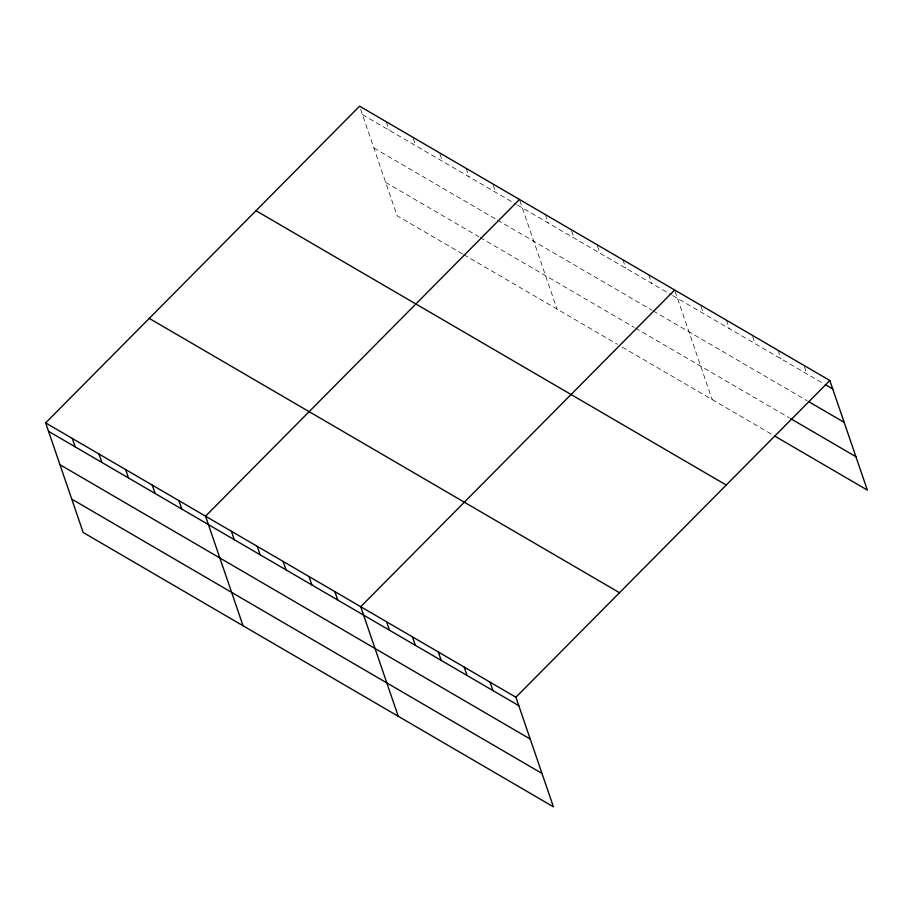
<?xml version="1.0" encoding="UTF-8"?>
<svg xmlns="http://www.w3.org/2000/svg" width="913" height="913" viewBox="0 0 913 913"><rect width="100%" height="100%" fill="white"/><g stroke="black" fill="none" stroke-linecap="round" stroke-linejoin="round"><path stroke-width="0.68" stroke-dasharray="4.57 3.42" d="M362.461 114.616L516.29 204.352M517.511 205.06L671.375 294.831M672.607 295.55L824.097 383.916M373.896 147.997L496.227 219.36M497.437 220.067L652.019 310.249M653.252 310.956L807.195 400.773M385.663 182.383L478.937 236.798M480.147 237.506L634.227 327.39M635.459 328.109L789.414 417.926M462.503 253.917L397.098 215.765L359.585 106.193M463.713 254.624L617.336 344.247M622.255 347.123L772.512 434.771M804.387 366.649L806.852 373.862M778.104 350.352L780.992 358.775M752.654 336.463L755.131 343.687M726.383 320.178L729.259 328.6M700.933 306.289L703.398 313.513M675.061 291.201L712.163 399.563M648.789 274.916L651.677 283.327M622.928 259.817L625.804 268.239M597.467 245.939L599.944 253.152M571.606 230.852L574.083 238.065M545.335 214.555L548.211 222.977M519.885 200.666L556.987 309.039M493.237 185.122L495.702 192.346M466.178 168.38L469.054 176.791M439.94 154.035L442.406 161.247M413.292 138.491L415.757 145.703M386.233 121.737L389.109 130.16"/><path stroke-width="1.37" d="M45.65 422.902L515.902 697.235L553.415 806.807L83.163 532.473L45.65 422.902L359.585 106.193L829.837 380.527L867.35 490.098L774.977 436.209M519.463 199.468L205.539 516.176L243.052 625.747M674.65 290.003L360.726 606.711L398.239 716.271M515.902 697.235L829.837 380.527M825.329 384.635L832.724 388.949M808.427 401.492L844.148 422.331M790.647 418.645L855.926 456.717M255.982 210.709L726.234 485.043M149.253 318.386L619.505 592.72M48.537 431.324L518.789 705.658M59.961 464.694L530.213 739.039M71.739 499.091L541.991 773.425M490.041 682.148L492.929 690.57M464.181 667.061L467.057 675.483M438.308 651.973L441.196 660.396M412.448 636.886L415.335 645.308M386.587 621.799L389.463 630.21M334.854 591.613L337.742 600.035M308.993 576.525L311.881 584.948M283.133 561.438L286.009 569.86M257.261 546.351L260.148 554.773M231.4 531.263L234.287 539.686M178.891 500.632L181.767 509.055M152.243 485.088L155.119 493.499M125.595 469.533L128.471 477.956M98.946 453.989L101.834 462.412M72.298 438.445L75.186 446.868"/></g></svg>
